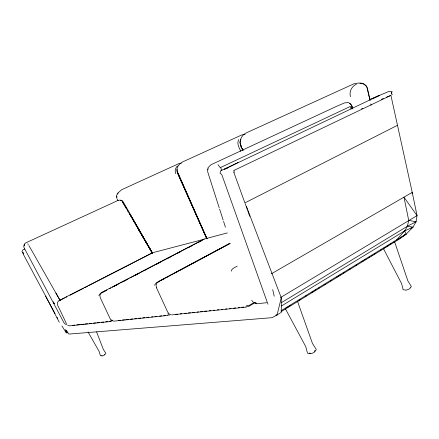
<?xml version="1.0" encoding="UTF-8"?>
<svg xmlns="http://www.w3.org/2000/svg" width="439" height="439" viewBox="0 0 439 439"><rect width="100%" height="100%" fill="white"/><g stroke="black" fill="none" stroke-linecap="round" stroke-linejoin="round"><path stroke-width="0.66" d="M412.15 193.742L412.226 192.397L390.908 95.373L386.474 97.195M116.796 196.09L116.851 197.336M281.037 311.717L398.886 239.359L406.075 234.212L412.973 227.155L416.04 221.766L417.05 215.626L412.226 192.397L271.351 273.815M281.053 310.746L396.653 239.859L404.72 230.865L407.441 226.211L408.704 220.383L403.973 197.166L417.05 215.626L280.505 297.554M67.71 332.477L65.537 329.799L68.66 333.953L69.636 334.019L272.07 317.677L277.08 314.944L281.273 297.779L246.466 206.517M117.345 193.725L116.67 195.547L116.801 198.236M177.054 169.3L177.405 172.395L206.643 238.662M238.662 139.569C236.533 143.586 239.167 147.707 240.759 151.345M24.167 245.253L24.436 244.424L23.733 246.049L24.041 247.634L63.864 322.594L65.257 324.147L66.673 324.47M240.824 139.108L239.853 142.093L240.287 143.948M231.177 271.203L231.792 269.738L233.082 268.41L237.225 266.111M154.495 285.295L156.218 282.925L172.318 274.315M208.048 168.834L207.444 170.107L207.976 172.746L219.198 207.773M98.824 295.524L100.388 293.466L103.39 291.902M117.888 192.979L121.866 189.604L178.986 163.566L181.417 163.149M117.476 194.022L118.278 193.017M177.51 165.904C175.353 167.813 174.546 171.078 175.792 173.718M105.387 353.752L105.87 353.247L103.439 349.658L96.58 331.846M410.278 287.633L411.272 286.738L411.162 286.179L407.858 280.889L394.612 241.785M314.752 351.189L316.036 350.081L316.195 349.285L312.519 343.583L297.483 301.275M415.025 222.595L416.04 221.766L408.704 220.383M410.871 228.867L412.973 227.155L407.441 226.211L281.459 302.641M356.468 84.101C351.699 86.351 348.95 91.581 350.454 96.695M399.534 238.448L400.626 237.746M401.712 237.038L406.075 234.212L404.72 230.865L412.973 227.155M277.08 314.944L281.311 312.343L281.273 297.779M286.766 307.739L288.511 306.669M289.68 305.956L290.843 305.237M298.992 300.238L300.155 299.524M305.396 296.309L306.565 295.595M311.8 292.379L313.55 291.304M314.714 290.591L315.877 289.877M318.209 288.445L319.373 287.732M324.031 284.873L325.195 284.159M330.435 280.944L331.599 280.23M336.839 277.014L338.584 275.944M339.748 275.231L340.916 274.512M343.243 273.085L344.406 272.372M349.065 269.513L350.229 268.8M355.469 265.584L356.633 264.871M361.873 261.655L363.624 260.579M364.787 259.866L365.95 259.153M368.277 257.72L369.446 257.007M371.191 255.937L372.354 255.224M374.099 254.148L375.268 253.435M380.503 250.219L381.672 249.506M383.417 248.436L385.162 247.36M386.913 246.29L388.658 245.22M389.821 244.507L390.984 243.788M393.317 242.361L394.48 241.648M281.459 305.983L404.72 230.865M254.291 302.383L249.599 305.165L247.898 305.566L246.498 305.27M170.99 314.286L169.8 314.961L167.769 315.18M158.073 282.09L159.352 281.404M160.559 280.751L161.766 280.104M162.304 279.813L164.181 278.803M167.138 277.218L168.346 276.565M169.553 275.917L170.82 275.231M171.967 274.616L173.175 273.963M174.387 273.316L178.064 271.335M179.271 270.687L184.704 267.763M185.862 267.142L229.987 243.409M173.515 273.678L174.706 273.042M175.304 272.718L190.35 264.673M191.552 264.031L229.976 243.48M230.036 243.25L158.885 281.289L156.926 282.892L156.037 285.246L156.46 287.71M101.744 292.791L106.655 290.217M109.629 288.653L110.847 288.017M112.115 287.353L119.342 283.567M120.555 282.93L128.495 278.77M129.708 278.134L139.41 273.047M140.59 272.427L204.316 239.019L227.32 232.922M204.316 239.019L102.309 292.133L100.624 293.504L99.872 295.535L100.251 297.664L110.134 318.687L111.539 320.344L113.767 321.172L167.621 315.46M104.586 291.276L106.99 290.031M113.591 286.59L117.795 284.401M123.793 281.273L126.196 280.027M134.932 275.472L139.152 273.272M145.188 270.133L146.396 269.502M147.603 268.877L148.81 268.245M156.048 264.476L160.273 262.275M166.908 258.818L171.133 256.617M177.164 253.473L180.786 251.591M188.024 247.821L192.249 245.62M198.889 242.163L201.902 240.588M407.441 226.211L416.04 221.766M59.018 300.907L64.495 298.092M65.762 297.439L66.975 296.813M70.015 295.249L83.394 288.368M84.568 287.764L87.608 286.201M88.826 285.575L152.695 252.705L202.253 239.716M152.695 252.705L59.424 300.342L57.953 301.555L57.3 303.333L57.646 305.204L66.448 323.669M397.493 125.285L244.902 202.884L233.718 172.055M403.161 235.688L406.075 234.212L396.653 239.859L398.886 239.359L397.849 239.787M372.53 98.835L379.263 95.477L224.17 169.306L227.413 167.945L220.641 170.661L220.054 173.218L221.761 174.513L267.938 304.227M225.536 168.658L238.053 162.54M233.872 170.475L390.908 95.373M361.544 108.812L362.784 108.224M24.836 248.995L22.971 249.857L21.95 251.613L23.497 253.978L22.888 252.387L23.788 255.18L55.1 313.693M369.786 99.45L388.927 91.427L392.104 91.564L391.429 93.611L391.511 92.58L391.797 93.348M381.414 99.28L383.313 98.495M61.904 325.925L66.333 332.888L67.957 332.521M112.455 320.207L110.436 320.207M101.563 355.683L100.421 355.7L99.198 351.573L88.047 331.955M310.384 353.148L308.485 353.466L307.503 353.181L305.747 346.623L285.476 308.902M245.121 134.411L241.796 134.932L182.816 161.821C178.892 163.807 175.666 168.214 177.296 172.708L206.873 238.778M266.671 302.701L256.87 303.777L255.251 303.195M72.742 325.321L74.762 325.107M76.781 324.893L79.475 324.602M80.82 324.459L83.514 324.174M84.864 324.031L87.553 323.741M89.578 323.527L91.597 323.313M93.617 323.093L95.636 322.879M96.981 322.736L99.675 322.445M101.694 322.231L103.719 322.017M105.739 321.798L107.758 321.584M109.777 321.37L111.797 321.156M118.442 320.443L120.467 320.229M122.497 320.009L124.522 319.795M125.872 319.652L128.578 319.362M130.602 319.148L132.633 318.928M134.658 318.714L136.688 318.494M138.713 318.28L140.743 318.061M142.768 317.847L144.799 317.633M146.824 317.413L148.848 317.199M151.554 316.909L152.904 316.766M154.934 316.546L156.959 316.332M159.664 316.042L161.689 315.828M163.72 315.608L165.744 315.394M175.534 314.351L177.559 314.132M180.264 313.847L181.614 313.698M184.32 313.413L186.35 313.194M188.375 312.98L190.405 312.76M192.43 312.546L194.461 312.327M197.166 312.041L198.516 311.893M200.541 311.679L202.571 311.465M204.596 311.246L206.626 311.031M209.332 310.741L210.682 310.598M213.387 310.307L214.737 310.164M217.442 309.874L218.792 309.731M221.497 309.44L222.847 309.297M225.553 309.007L226.903 308.864M229.608 308.579L230.958 308.43M233.663 308.145L235.694 307.926M238.393 307.64L239.749 307.492M241.774 307.278L243.804 307.059M245.829 306.845L248.534 306.554L255.004 302.718L256.541 303.305L254.483 302.762M110.513 321.518L69.609 325.859L67.688 325.123M246.092 307.13L171.687 314.906M275.791 315.054L277.157 314.933L277.113 314.461M348.533 102.616L344.588 102.869L336.697 106.265L210.907 164.779L208.031 167.72L207.938 169.503M404.324 289.861L403.161 289.773L401.625 283.693L383.329 248.386M359.958 83.388L362.751 83.69L366.345 85.797L367.306 87.855L370.115 100.515M167.714 313.918L168.955 314.159M120.484 200.299L122.3 200.744L123.249 201.945L152.459 253.062M349.285 103.291L350.404 103.675L351.771 105.678L352.819 108.938M391.385 94.006L392.461 94.478M348.928 102.841L350.81 104.416L351.71 105.772M217.974 164.707L220.257 167.649M169.322 314.039L167.725 312.124L156.46 287.721M27.712 243.782L28.272 244.479M251.75 300.347L253.254 302.301M366.592 87.004C364.375 81.742 358.334 82.883 353.922 83.822L246.773 132.666C239.721 135.624 238.256 144.327 242.707 150.133M138.559 229.762L152.426 253.265L130.701 215.236M122.662 202.236L126.47 208.739M127.508 210.511L128.199 211.697M129.236 213.469L129.928 214.655M130.619 215.834L131.656 217.612M132.348 218.792L133.039 219.977M133.73 221.157L134.768 222.935M135.459 224.115L136.496 225.887M137.188 227.073L137.879 228.258M138.57 229.438L152.404 253.094L131.574 217.053M152.525 253.259L122.728 202.209C121.63 198.801 117.822 200.206 115.633 201.556L25.692 242.899L24.343 244.068L24.266 245.84M55.901 293.065L60.203 300.6M28.925 245.593L60.242 300.644M57.048 317.271L57.696 318.467M117.098 198.944L118.058 200.766M45.574 296.127L59.298 322.259M53.388 301.983L54.321 303.804L53.399 301.999M177.663 172.906L184.073 187.294M185.181 189.78L192.101 205.315M192.655 206.56L207.049 238.871M177.976 172.867L206.967 238.668M240.923 145.353L241.719 147.197M242.251 148.426L243.052 150.264M240.627 144.771L241.708 147.284M242.246 148.541L243.052 150.429M366.949 87.526L369.945 99.911M245.138 203.526L247.234 209.304M247.7 210.588L249.796 216.367M221.816 170.689L220.663 167.478L350.311 106.457L351.14 109.064M65.91 331.599L66.333 332.888M219.615 209.068L223.149 220.093M223.566 221.393L225.437 227.232M351.749 105.859L352.566 108.466M272.707 289.63L274.221 296.204M370.807 103.928L371.098 105.267M367.635 89.188L367.772 89.836M233.982 170.634L234.168 172.5M410.092 287.858A2.804 0.68 -21.1 0 1 407.716 289.663A2.804 0.68 -21.1 0 1 405.027 289.745M314.417 350.926A2.985 0.823 -23 0 1 314.478 352.051A2.985 0.823 -23 0 1 310.977 353.62A2.985 0.823 -23 0 1 309.72 353.033M104.455 354.399A1.899 0.324 -26 0 1 104.866 354.707A1.899 0.324 -26 0 1 102.479 355.914A1.899 0.324 -26 0 1 102.073 355.601M352.116 107.818L351.491 105.859L352.105 107.813"/></g></svg>
